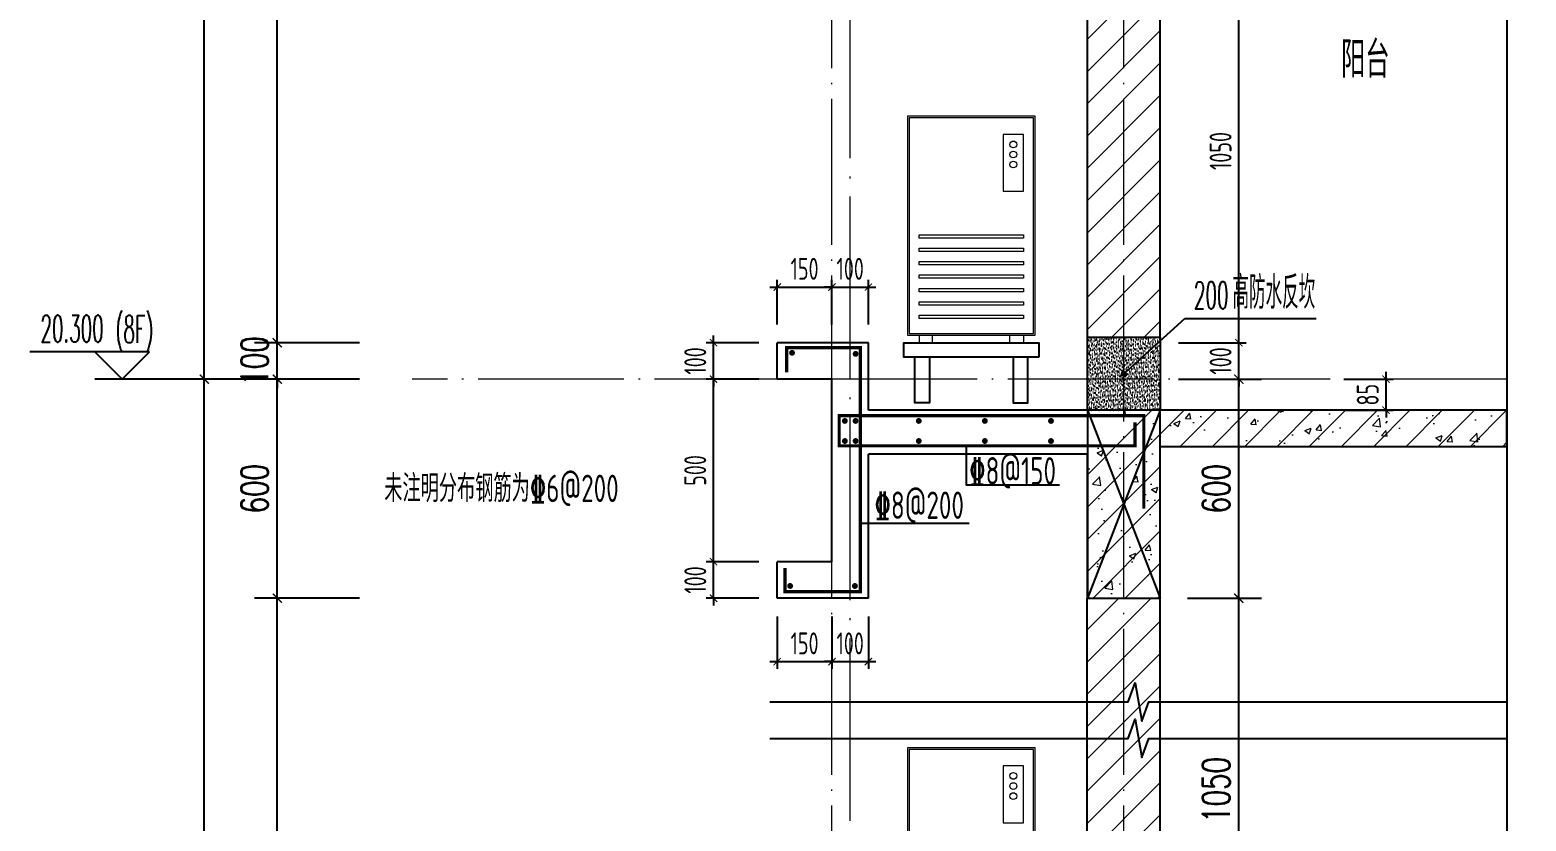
# Model space of a CAD drawing. Extents: x -1058961 to 23600, y -449123 to 2751847.
# Drawn here: x -74430 to -70329, y -22514 to -20346 of the extents above; entities that cross this region are included whole.
import ezdxf

# ---------------------------------------------------------------- set-up
doc = ezdxf.new("R2010")
doc.units = 0
doc.header["$LTSCALE"] = 1000
doc.linetypes.add('DOTE', pattern=[2.42, 2, -0.2, 0.02, -0.2])
doc.layers.get('0').update_dxf_attribs({"linetype": 'CONTINUOUS'})
doc.layers.get('DEFPOINTS').update_dxf_attribs({"linetype": 'CONTINUOUS'})
for name, color, linetype in [('DIM', 2, 'CONTINUOUS'), ('DIM_ELEV', 3, 'CONTINUOUS'), ('DIM_IDEN', 67, 'CONTINUOUS'), ('DIM_SYMB', 3, 'CONTINUOUS'), ('PUB_DIM', 3, 'CONTINUOUS'), ('PUB_TEXT', 2, 'CONTINUOUS'), ('REIN', 6, 'CONTINUOUS'), ('S-大样-砼线', 7, 'CONTINUOUS'), ('S-引出线', 40, 'CONTINUOUS'), ('TEXT', 2, 'CONTINUOUS'), ('WALL', 5, 'CONTINUOUS'), ('空调外机', 8, 'CONTINUOUS'), ('立面-看线', 251, 'CONTINUOUS')]:
    doc.layers.add(name, color=color, linetype=linetype)
for name, color, linetype, lineweight in [('DOTE', 19, 'DOTE', 9), ('PUB_HATCH', 8, 'CONTINUOUS', 9), ('平面-空调室外机', 143, 'CONTINUOUS', 9)]:
    doc.layers.add(name, color=color, linetype=linetype, lineweight=lineweight)
doc.styles.add('_TCH_DIM', font='SIMPLEX.shx', dxfattribs={"width": 0.7, "bigfont": 'GBCBIG.shx'})
doc.styles.add('_TCH_DIM_T3', font='SIMPLEX', dxfattribs={"width": 0.705882, "bigfont": 'GBCBIG'})
doc.styles.add('DIM_FONT_T3', font='SIMPLEX', dxfattribs={"width": 0.705882, "bigfont": 'GBCBIG'})
doc.styles.add('TSSD_DIMENSION', font='Tssdeng.shx', dxfattribs={"width": 0.7, "bigfont": 'tssdchn.shx'})
doc.styles.add('TSSD_REIN', font='tssdeng.shx', dxfattribs={"width": 0.7, "height": 300, "bigfont": 'tssdchn.shx'})
doc.dimstyles.new('_TCH_ARCH&&25', dxfattribs={"dimtxt": 74.375, "dimasz": 25, "dimexe": 62.5, "dimexo": 75, "dimgap": 25, "dimtad": 1, "dimdec": 0, "dimzin": 0, "dimdsep": 46, "dimtxsty": '_TCH_DIM_T3', "dimblk": 'ARCHTICK', "dimcen": 0.09, "dimclrt": 7, "dimazin": 0, "dimtfac": 1, "dimtdec": 0, "dimtix": 1, "dimtmove": 2, "dimatfit": 3, "dimldrblk": 'ARCHTICK', "dimfxl": 0, "dimtolj": 1, "dimtzin": 0, "dimarcsym": 0})
doc.dimstyles.new('TSSD_20_20', dxfattribs={"dimtxt": 60, "dimasz": 20, "dimexe": 20, "dimexo": 50, "dimgap": 20, "dimtad": 1, "dimdec": 0, "dimzin": 0, "dimdsep": 46, "dimtxsty": 'TSSD_DIMENSION', "dimblk": 'ARCHTICK', "dimblk1": 'ARCHTICK', "dimblk2": 'ARCHTICK', "dimcen": 0, "dimdle": 20, "dimclrt": 7, "dimadec": 0, "dimazin": 0, "dimtfac": 1, "dimtdec": 0, "dimtix": 1, "dimtmove": 2, "dimatfit": 3, "dimfxl": 0, "dimtolj": 1, "dimtzin": 0, "dimarcsym": 0})
pattern_1 = [(45, (-668291.086, 135539.91), (-44.194174, 44.194174), []), (50, (-668291.09, 135539.91), (179.315046, -15.688034), [18.75, -206.25]), (355, (-668291.09, 135539.91), (-34.687833, 188.048033), [15, -165]), (100.4514, (-668276.14, 135538.6), (144.627345, 172.359886), [15.93505, -175.28553]), (46.1842, (-668291.09, 135589.9), (266.81026, -41.37975), [28.125, -309.375]), (96.6356, (-668268.85, 135586.46), (233.66568, 243.52947), [23.90257, -262.92825]), (351.1842, (-668291.1, 135589.9), (233.66549, 243.52965), [22.5, -247.5]), (21, (-668266.09, 135577.41), (149.226763, -100.654723), [18.75, -206.25]), (326, (-668266.09, 135577.41), (60.828833, 181.28751), [15, -165]), (71.4514, (-668253.65, 135569.02), (210.055657, 80.632624), [15.93505, -175.28553]), (37.5, (-668291.086, 135539.91), (3.039964, 83.2234635), [0, -163, 0, -167.5, 0, -165.625]), (7.5, (-668291.09, 135539.91), (65.767384, 98.602928), [0, -95.5, 0, -159.25, 0, -63.125]), (327.5, (-668346.836, 135539.91), (133.455609, -5.638718), [0, -62.5, 0, -195, 0, -258.75]), (317.5, (-668371.84, 135539.91), (145.796542, 25.026246), [0, -81.25, 0, -129.5, 0, -183.75])]

# ---------------------------------------------------------------- blocks, each defined once
blk = doc.blocks.new('kongtiao')
for p, q in [((-338.7, 49), (-338.7, -550.8)), ((11, 49), (-338.7, 49)), ((-334.1, 44.4), (-334.1, -546.2)), ((6.4, 44.4), (-334.1, 44.4)), ((6.4, -546.2), (6.4, 44.4)), ((11, -550.8), (11, 49)), ((-76.2, -0.5), (-76.2, -156.5)), ((-21.1, -0.5), (-76.2, -0.5)), ((-21.1, -156.5), (-21.1, -0.5)), ((-76.2, -156.5), (-21.1, -156.5)), ((-338.7, -550.8), (11, -550.8)), ((-334.1, -546.2), (6.4, -546.2)), ((-306.6, -550.8), (-306.6, -571.2)), ((-306.6, -571.2), (-269.8, -571.2)), ((-269.8, -571.2), (-269.8, -550.8)), ((-57.9, -571.2), (-57.9, -550.8)), ((-21.1, -571.2), (-57.9, -571.2)), ((-21.1, -550.8), (-21.1, -571.2))]:
    blk.add_line(p, q)
for points in [[(-306.6, -275.4), (-21.1, -275.4), (-21.1, -284.6), (-306.6, -284.6)], [(-306.6, -312.1), (-21.1, -312.1), (-21.1, -321.3), (-306.6, -321.3)], [(-306.6, -348.8), (-21.1, -348.8), (-21.1, -358), (-306.6, -358)], [(-306.6, -385.6), (-21.1, -385.6), (-21.1, -394.7), (-306.6, -394.7)], [(-306.6, -422.3), (-21.1, -422.3), (-21.1, -431.5), (-306.6, -431.5)], [(-306.6, -459), (-21.1, -459), (-21.1, -468.2), (-306.6, -468.2)], [(-306.6, -495.7), (-21.1, -495.7), (-21.1, -504.9), (-306.6, -504.9)]]:
    blk.add_lwpolyline(points, close=True)
for centre in [(-48.7, -28), (-48.7, -55.6), (-48.7, -83.1)]:
    blk.add_circle(centre, 9.18)
blk = doc.blocks.new('_ArchTick')
at = {"color": 0, "linetype": 'ByBlock', "const_width": 0.15}
blk.add_lwpolyline([(-0.5, -0.5), (0.5, 0.5)], dxfattribs=at)
blk = doc.blocks.new('*D1362')
at = {"layer": 'DEFPOINTS', "color": 0}
for p in [(895181.9, -114386.1), (895397.2, -114386.1), (895181.9, -114986.1)]:
    blk.add_point(p, dxfattribs=at)
at = {"layer": 'PUB_DIM', "color": 0, "lineweight": -2}
for p, q in [((895256.9, -114386.1), (895459.7, -114386.1)), ((895397.2, -114986.1), (895397.2, -114386.1)), ((895256.9, -114986.1), (895459.7, -114986.1))]:
    blk.add_line(p, q, dxfattribs=at)
at = {"layer": 'PUB_DIM', "color": 0, "lineweight": -2, "xscale": 25, "yscale": 25, "zscale": 25}
for p, rotation in [((895397.2, -114386.1), 90), ((895397.2, -114986.1), 270)]:
    blk.add_blockref('_ArchTick', p, dxfattribs=dict(at, rotation=rotation))
at = {"layer": 'PUB_DIM', "color": 7, "insert": (895335, -114686.1), "char_height": 74.38, "attachment_point": 5, "rotation": 90, "style": '_TCH_DIM_T3'}
blk.add_mtext('\\A1;600', dxfattribs=at)
blk = doc.blocks.new('*D1363')
at = {"layer": 'DEFPOINTS', "color": 0}
for p in [(895181.9, -114986.1), (895397.2, -114986.1), (895181.9, -116036.1)]:
    blk.add_point(p, dxfattribs=at)
at = {"layer": 'PUB_DIM', "color": 0, "lineweight": -2}
for p, q in [((895256.9, -114986.1), (895459.7, -114986.1)), ((895397.2, -116036.1), (895397.2, -114986.1)), ((895256.9, -116036.1), (895459.7, -116036.1))]:
    blk.add_line(p, q, dxfattribs=at)
at = {"layer": 'PUB_DIM', "color": 0, "lineweight": -2, "xscale": 25, "yscale": 25, "zscale": 25}
for p, rotation in [((895397.2, -114986.1), 90), ((895397.2, -116036.1), 270)]:
    blk.add_blockref('_ArchTick', p, dxfattribs=dict(at, rotation=rotation))
at = {"layer": 'PUB_DIM', "color": 7, "insert": (895335, -115511.1), "char_height": 74.38, "attachment_point": 5, "rotation": 90, "style": '_TCH_DIM_T3'}
blk.add_mtext('\\A1;1050', dxfattribs=at)
blk = doc.blocks.new('*D1781')
at = {"layer": 'DEFPOINTS', "color": 0}
for p in [(-72231.9, -21050.8), (-72381.9, -21203.1), (-72231.9, -21203.1)]:
    blk.add_point(p, dxfattribs=at)
at = {"layer": 'DIM', "color": 0, "lineweight": -2}
for p, q in [((-72381.9, -21153.1), (-72381.9, -21030.8)), ((-72231.9, -21153.1), (-72231.9, -21030.8)), ((-72401.9, -21050.8), (-72211.9, -21050.8))]:
    blk.add_line(p, q, dxfattribs=at)
at = {"layer": 'DIM', "color": 0, "lineweight": -2, "xscale": 20, "yscale": 20, "zscale": 20, "rotation": 180}
blk.add_blockref('_ArchTick', (-72381.9, -21050.8), dxfattribs=at)
at = {"layer": 'DIM', "color": 0, "lineweight": -2, "xscale": 20, "yscale": 20, "zscale": 20}
blk.add_blockref('_ArchTick', (-72231.9, -21050.8), dxfattribs=at)
at = {"layer": 'DIM', "color": 7, "insert": (-72306.9, -21000.8), "char_height": 60, "attachment_point": 5, "style": 'TSSD_DIMENSION'}
blk.add_mtext('\\A1;150', dxfattribs=at)
blk = doc.blocks.new('*D1782')
at = {"layer": 'DEFPOINTS', "color": 0}
for p in [(-72131.9, -21050.8), (-72231.9, -21203.1), (-72131.9, -21203.1)]:
    blk.add_point(p, dxfattribs=at)
at = {"layer": 'DIM', "color": 0, "lineweight": -2}
for p, q in [((-72231.9, -21153.1), (-72231.9, -21030.8)), ((-72131.9, -21153.1), (-72131.9, -21030.8)), ((-72231.9, -21050.8), (-72251.9, -21050.8)), ((-72231.9, -21050.8), (-72131.9, -21050.8)), ((-72131.9, -21050.8), (-72111.9, -21050.8))]:
    blk.add_line(p, q, dxfattribs=at)
at = {"layer": 'DIM', "color": 0, "lineweight": -2, "xscale": 20, "yscale": 20, "zscale": 20}
blk.add_blockref('_ArchTick', (-72231.9, -21050.8), dxfattribs=at)
at = {"layer": 'DIM', "color": 0, "lineweight": -2, "xscale": 20, "yscale": 20, "zscale": 20, "rotation": 180}
blk.add_blockref('_ArchTick', (-72131.9, -21050.8), dxfattribs=at)
at = {"layer": 'DIM', "color": 7, "insert": (-72181.9, -21000.8), "char_height": 60, "attachment_point": 5, "style": 'TSSD_DIMENSION'}
blk.add_mtext('\\A1;100', dxfattribs=at)
blk = doc.blocks.new('*D1783')
at = {"layer": 'DEFPOINTS', "color": 0}
for p in [(-72381.9, -21903.1), (-72231.9, -21903.1), (-72231.9, -22076.8)]:
    blk.add_point(p, dxfattribs=at)
at = {"layer": 'DIM', "color": 0, "lineweight": -2}
for p, q in [((-72381.9, -21953.1), (-72381.9, -22096.8)), ((-72231.9, -21953.1), (-72231.9, -22096.8)), ((-72401.9, -22076.8), (-72211.9, -22076.8))]:
    blk.add_line(p, q, dxfattribs=at)
at = {"layer": 'DIM', "color": 0, "lineweight": -2, "xscale": 20, "yscale": 20, "zscale": 20, "rotation": 180}
blk.add_blockref('_ArchTick', (-72381.9, -22076.8), dxfattribs=at)
at = {"layer": 'DIM', "color": 0, "lineweight": -2, "xscale": 20, "yscale": 20, "zscale": 20}
blk.add_blockref('_ArchTick', (-72231.9, -22076.8), dxfattribs=at)
at = {"layer": 'DIM', "color": 7, "insert": (-72306.9, -22026.8), "char_height": 60, "attachment_point": 5, "style": 'TSSD_DIMENSION'}
blk.add_mtext('\\A1;150', dxfattribs=at)
blk = doc.blocks.new('*D1784')
at = {"layer": 'DEFPOINTS', "color": 0}
for p in [(-72231.9, -21903.1), (-72131.9, -21903.1), (-72131.9, -22076.8)]:
    blk.add_point(p, dxfattribs=at)
at = {"layer": 'DIM', "color": 0, "lineweight": -2}
for p, q in [((-72231.9, -21953.1), (-72231.9, -22096.8)), ((-72131.9, -21953.1), (-72131.9, -22096.8)), ((-72231.9, -22076.8), (-72251.9, -22076.8)), ((-72231.9, -22076.8), (-72131.9, -22076.8)), ((-72131.9, -22076.8), (-72111.9, -22076.8))]:
    blk.add_line(p, q, dxfattribs=at)
at = {"layer": 'DIM', "color": 0, "lineweight": -2, "xscale": 20, "yscale": 20, "zscale": 20}
blk.add_blockref('_ArchTick', (-72231.9, -22076.8), dxfattribs=at)
at = {"layer": 'DIM', "color": 0, "lineweight": -2, "xscale": 20, "yscale": 20, "zscale": 20, "rotation": 180}
blk.add_blockref('_ArchTick', (-72131.9, -22076.8), dxfattribs=at)
at = {"layer": 'DIM', "color": 7, "insert": (-72181.9, -22026.8), "char_height": 60, "attachment_point": 5, "style": 'TSSD_DIMENSION'}
blk.add_mtext('\\A1;100', dxfattribs=at)
blk = doc.blocks.new('*D1785')
at = {"layer": 'DEFPOINTS', "color": 0}
for p in [(-72556.5, -21203.1), (-72381.9, -21203.1), (-72381.9, -21303.1)]:
    blk.add_point(p, dxfattribs=at)
at = {"layer": 'DIM', "color": 0, "lineweight": -2}
for p, q in [((-72556.5, -21203.1), (-72556.5, -21183.1)), ((-72431.9, -21203.1), (-72576.5, -21203.1)), ((-72556.5, -21303.1), (-72556.5, -21203.1)), ((-72431.9, -21303.1), (-72576.5, -21303.1)), ((-72556.5, -21303.1), (-72556.5, -21323.1))]:
    blk.add_line(p, q, dxfattribs=at)
at = {"layer": 'DIM', "color": 0, "lineweight": -2, "xscale": 20, "yscale": 20, "zscale": 20}
for p, rotation in [((-72556.5, -21203.1), 270), ((-72556.5, -21303.1), 90)]:
    blk.add_blockref('_ArchTick', p, dxfattribs=dict(at, rotation=rotation))
at = {"layer": 'DIM', "color": 7, "insert": (-72606.5, -21253.1), "char_height": 60, "attachment_point": 5, "rotation": 90, "style": 'TSSD_DIMENSION'}
blk.add_mtext('\\A1;100', dxfattribs=at)
blk = doc.blocks.new('*D1786')
at = {"layer": 'DEFPOINTS', "color": 0}
for p in [(-72556.5, -21303.1), (-72381.9, -21303.1), (-72381.9, -21803.1)]:
    blk.add_point(p, dxfattribs=at)
at = {"layer": 'DIM', "color": 0, "lineweight": -2}
for p, q in [((-72431.9, -21303.1), (-72576.5, -21303.1)), ((-72556.5, -21823.1), (-72556.5, -21283.1)), ((-72431.9, -21803.1), (-72576.5, -21803.1))]:
    blk.add_line(p, q, dxfattribs=at)
at = {"layer": 'DIM', "color": 0, "lineweight": -2, "xscale": 20, "yscale": 20, "zscale": 20}
for p, rotation in [((-72556.5, -21303.1), 90), ((-72556.5, -21803.1), 270)]:
    blk.add_blockref('_ArchTick', p, dxfattribs=dict(at, rotation=rotation))
at = {"layer": 'DIM', "color": 7, "insert": (-72606.5, -21553.1), "char_height": 60, "attachment_point": 5, "rotation": 90, "style": 'TSSD_DIMENSION'}
blk.add_mtext('\\A1;500', dxfattribs=at)
blk = doc.blocks.new('*D1787')
at = {"layer": 'DEFPOINTS', "color": 0}
for p in [(-72556.5, -21803.1), (-72381.9, -21803.1), (-72381.9, -21903.1)]:
    blk.add_point(p, dxfattribs=at)
at = {"layer": 'DIM', "color": 0, "lineweight": -2}
for p, q in [((-72431.9, -21803.1), (-72576.5, -21803.1)), ((-72556.5, -21803.1), (-72556.5, -21783.1)), ((-72556.5, -21903.1), (-72556.5, -21803.1)), ((-72431.9, -21903.1), (-72576.5, -21903.1)), ((-72556.5, -21903.1), (-72556.5, -21923.1))]:
    blk.add_line(p, q, dxfattribs=at)
at = {"layer": 'DIM', "color": 0, "lineweight": -2, "xscale": 20, "yscale": 20, "zscale": 20}
for p, rotation in [((-72556.5, -21803.1), 270), ((-72556.5, -21903.1), 90)]:
    blk.add_blockref('_ArchTick', p, dxfattribs=dict(at, rotation=rotation))
at = {"layer": 'DIM', "color": 7, "insert": (-72606.5, -21853.1), "char_height": 60, "attachment_point": 5, "rotation": 90, "style": 'TSSD_DIMENSION'}
blk.add_mtext('\\A1;100', dxfattribs=at)
blk = doc.blocks.new('*D1788')
at = {"layer": 'DEFPOINTS', "color": 0}
for p in [(-70879.2, -21303.1), (-70713.3, -21303.1), (-70879.2, -21388.1)]:
    blk.add_point(p, dxfattribs=at)
at = {"layer": 'DIM', "color": 0, "lineweight": -2}
for p, q in [((-70829.2, -21303.1), (-70693.3, -21303.1)), ((-70713.3, -21303.1), (-70713.3, -21283.1)), ((-70713.3, -21388.1), (-70713.3, -21303.1)), ((-70829.2, -21388.1), (-70693.3, -21388.1)), ((-70713.3, -21388.1), (-70713.3, -21408.1))]:
    blk.add_line(p, q, dxfattribs=at)
at = {"layer": 'DIM', "color": 0, "lineweight": -2, "xscale": 20, "yscale": 20, "zscale": 20}
for p, rotation in [((-70713.3, -21303.1), 270), ((-70713.3, -21388.1), 90)]:
    blk.add_blockref('_ArchTick', p, dxfattribs=dict(at, rotation=rotation))
at = {"layer": 'DIM', "color": 7, "insert": (-70763.3, -21345.6), "char_height": 60, "attachment_point": 5, "rotation": 90, "style": 'TSSD_DIMENSION'}
blk.add_mtext('\\A1;85', dxfattribs=at)
blk = doc.blocks.new('*D1795')
at = {"layer": 'DEFPOINTS', "color": 0}
for p in [(-71331.9, -20153.1), (-71116.7, -20153.1), (-71331.9, -21203.1)]:
    blk.add_point(p, dxfattribs=at)
at = {"layer": 'DIM', "color": 0, "lineweight": -2}
for p, q in [((-71116.7, -21223.1), (-71116.7, -20133.1)), ((-71281.9, -20153.1), (-71096.7, -20153.1)), ((-71281.9, -21203.1), (-71096.7, -21203.1))]:
    blk.add_line(p, q, dxfattribs=at)
at = {"layer": 'DIM', "color": 0, "lineweight": -2, "xscale": 20, "yscale": 20, "zscale": 20}
for p, rotation in [((-71116.7, -20153.1), 90), ((-71116.7, -21203.1), 270)]:
    blk.add_blockref('_ArchTick', p, dxfattribs=dict(at, rotation=rotation))
at = {"layer": 'DIM', "color": 7, "insert": (-71166.7, -20678.1), "char_height": 60, "attachment_point": 5, "rotation": 90, "style": 'TSSD_DIMENSION'}
blk.add_mtext('\\A1;1050', dxfattribs=at)
blk = doc.blocks.new('*D1796')
at = {"layer": 'DEFPOINTS', "color": 0}
for p in [(-71331.9, -21203.1), (-71116.7, -21203.1), (-71331.9, -21303.1)]:
    blk.add_point(p, dxfattribs=at)
at = {"layer": 'DIM', "color": 0, "lineweight": -2}
for p, q in [((-71116.7, -21203.1), (-71116.7, -21183.1)), ((-71281.9, -21203.1), (-71096.7, -21203.1)), ((-71116.7, -21303.1), (-71116.7, -21203.1)), ((-71281.9, -21303.1), (-71096.7, -21303.1)), ((-71116.7, -21303.1), (-71116.7, -21323.1))]:
    blk.add_line(p, q, dxfattribs=at)
at = {"layer": 'DIM', "color": 0, "lineweight": -2, "xscale": 20, "yscale": 20, "zscale": 20}
for p, rotation in [((-71116.7, -21203.1), 270), ((-71116.7, -21303.1), 90)]:
    blk.add_blockref('_ArchTick', p, dxfattribs=dict(at, rotation=rotation))
at = {"layer": 'DIM', "color": 7, "insert": (-71166.7, -21253.1), "char_height": 60, "attachment_point": 5, "rotation": 90, "style": 'TSSD_DIMENSION'}
blk.add_mtext('\\A1;100', dxfattribs=at)
blk = doc.blocks.new('*D1830')
at = {"layer": 'DEFPOINTS', "color": 0}
for p in [(-73752.1, -21903.1), (-73452.1, -21903.1), (-73452.1, -24103.1)]:
    blk.add_point(p, dxfattribs=at)
at = {"layer": 'PUB_DIM', "color": 0, "lineweight": -2}
for p, q in [((-73527.1, -21903.1), (-73814.6, -21903.1)), ((-73752.1, -24103.1), (-73752.1, -21903.1)), ((-73527.1, -24103.1), (-73814.6, -24103.1))]:
    blk.add_line(p, q, dxfattribs=at)
at = {"layer": 'PUB_DIM', "color": 0, "lineweight": -2, "xscale": 25, "yscale": 25, "zscale": 25}
for p, rotation in [((-73752.1, -21903.1), 90), ((-73752.1, -24103.1), 270)]:
    blk.add_blockref('_ArchTick', p, dxfattribs=dict(at, rotation=rotation))
at = {"layer": 'PUB_DIM', "color": 7, "insert": (-73814.3, -23003.1), "char_height": 74.38, "attachment_point": 5, "rotation": 90, "style": '_TCH_DIM_T3'}
blk.add_mtext('\\A1;2200', dxfattribs=at)
blk = doc.blocks.new('*D1831')
at = {"layer": 'DEFPOINTS', "color": 0}
for p in [(-73752.1, -21303.1), (-73452.1, -21303.1), (-73452.1, -21903.1)]:
    blk.add_point(p, dxfattribs=at)
at = {"layer": 'PUB_DIM', "color": 0, "lineweight": -2}
for p, q in [((-73527.1, -21303.1), (-73814.6, -21303.1)), ((-73752.1, -21903.1), (-73752.1, -21303.1)), ((-73527.1, -21903.1), (-73814.6, -21903.1))]:
    blk.add_line(p, q, dxfattribs=at)
at = {"layer": 'PUB_DIM', "color": 0, "lineweight": -2, "xscale": 25, "yscale": 25, "zscale": 25}
for p, rotation in [((-73752.1, -21303.1), 90), ((-73752.1, -21903.1), 270)]:
    blk.add_blockref('_ArchTick', p, dxfattribs=dict(at, rotation=rotation))
at = {"layer": 'PUB_DIM', "color": 7, "insert": (-73814.3, -21603.1), "char_height": 74.38, "attachment_point": 5, "rotation": 90, "style": '_TCH_DIM_T3'}
blk.add_mtext('\\A1;600', dxfattribs=at)
blk = doc.blocks.new('*D1832')
at = {"layer": 'DEFPOINTS', "color": 0}
for p in [(-73752.1, -21203.1), (-73452.1, -21203.1), (-73452.1, -21303.1)]:
    blk.add_point(p, dxfattribs=at)
at = {"layer": 'PUB_DIM', "color": 0, "lineweight": -2}
for p, q in [((-73752.1, -21203.1), (-73752.1, -21178.1)), ((-73527.1, -21203.1), (-73814.6, -21203.1)), ((-73752.1, -21303.1), (-73752.1, -21203.1)), ((-73527.1, -21303.1), (-73814.6, -21303.1)), ((-73752.1, -21303.1), (-73752.1, -21328.1))]:
    blk.add_line(p, q, dxfattribs=at)
at = {"layer": 'PUB_DIM', "color": 0, "lineweight": -2, "xscale": 25, "yscale": 25, "zscale": 25}
for p, rotation in [((-73752.1, -21203.1), 270), ((-73752.1, -21303.1), 90)]:
    blk.add_blockref('_ArchTick', p, dxfattribs=dict(at, rotation=rotation))
at = {"layer": 'PUB_DIM', "color": 7, "insert": (-73814.3, -21253.1), "char_height": 74.38, "attachment_point": 5, "rotation": 90, "style": '_TCH_DIM_T3'}
blk.add_mtext('\\A1;100', dxfattribs=at)
blk = doc.blocks.new('*D1833')
at = {"layer": 'DEFPOINTS', "color": 0}
for p in [(-73752.1, -19003.1), (-73452.1, -19003.1), (-73452.1, -21203.1)]:
    blk.add_point(p, dxfattribs=at)
at = {"layer": 'PUB_DIM', "color": 0, "lineweight": -2}
for p, q in [((-73527.1, -19003.1), (-73814.6, -19003.1)), ((-73752.1, -21203.1), (-73752.1, -19003.1)), ((-73527.1, -21203.1), (-73814.6, -21203.1))]:
    blk.add_line(p, q, dxfattribs=at)
at = {"layer": 'PUB_DIM', "color": 0, "lineweight": -2, "xscale": 25, "yscale": 25, "zscale": 25}
for p, rotation in [((-73752.1, -19003.1), 90), ((-73752.1, -21203.1), 270)]:
    blk.add_blockref('_ArchTick', p, dxfattribs=dict(at, rotation=rotation))
at = {"layer": 'PUB_DIM', "color": 7, "insert": (-73814.3, -20103.1), "char_height": 74.38, "attachment_point": 5, "rotation": 90, "style": '_TCH_DIM_T3'}
blk.add_mtext('\\A1;2200', dxfattribs=at)
blk = doc.blocks.new('*D1843')
at = {"layer": 'DEFPOINTS', "color": 0}
for p in [(-73952.1, -21303.1), (-73452.1, -21303.1), (-73452.1, -24203.1)]:
    blk.add_point(p, dxfattribs=at)
at = {"layer": 'PUB_DIM', "color": 0, "lineweight": -2}
for p, q in [((-73527.1, -21303.1), (-74014.6, -21303.1)), ((-73952.1, -24203.1), (-73952.1, -21303.1)), ((-73527.1, -24203.1), (-74014.6, -24203.1))]:
    blk.add_line(p, q, dxfattribs=at)
at = {"layer": 'PUB_DIM', "color": 0, "lineweight": -2, "xscale": 25, "yscale": 25, "zscale": 25}
for p, rotation in [((-73952.1, -21303.1), 90), ((-73952.1, -24203.1), 270)]:
    blk.add_blockref('_ArchTick', p, dxfattribs=dict(at, rotation=rotation))
at = {"layer": 'PUB_DIM', "color": 7, "insert": (-74014.3, -22753.1), "char_height": 74.38, "attachment_point": 5, "rotation": 90, "style": '_TCH_DIM_T3'}
blk.add_mtext('\\A1;2900', dxfattribs=at)
blk = doc.blocks.new('*D1609')
at = {"layer": 'DEFPOINTS', "color": 0}
for p in [(-73952.1, -18403.1), (-73452.1, -18403.1), (-73452.1, -21303.1)]:
    blk.add_point(p, dxfattribs=at)
at = {"layer": 'PUB_DIM', "color": 0, "lineweight": -2}
for p, q in [((-73527.1, -18403.1), (-74014.6, -18403.1)), ((-73952.1, -21303.1), (-73952.1, -18403.1)), ((-73527.1, -21303.1), (-74014.6, -21303.1))]:
    blk.add_line(p, q, dxfattribs=at)
at = {"layer": 'PUB_DIM', "color": 0, "lineweight": -2, "xscale": 25, "yscale": 25, "zscale": 25}
for p, rotation in [((-73952.1, -18403.1), 90), ((-73952.1, -21303.1), 270)]:
    blk.add_blockref('_ArchTick', p, dxfattribs=dict(at, rotation=rotation))
at = {"layer": 'PUB_DIM', "color": 7, "insert": (-74014.3, -19853.1), "char_height": 74.38, "attachment_point": 5, "rotation": 90, "style": '_TCH_DIM_T3'}
blk.add_mtext('\\A1;2900', dxfattribs=at)
blk = doc.blocks.new('20210809.02275603')
at = {"layer": 'REIN', "const_width": 9}
for points in [[(88254.7, 67181.9), (88254.7, 67248.8), (88457.1, 67248.8), (88457.1, 66580.9), (88250.3, 66580.9), (88250.3, 66645.6)], [(89233.9, 66808.4), (89233.9, 67063.1), (88398.8, 67063.1), (88398.8, 66980.3), (89209.6, 66980.3), (89209.6, 67044.5)]]:
    blk.add_lwpolyline(points, dxfattribs=at)
at = {"layer": 'REIN', "const_width": 8}
for points in [[(88265.7, 67235, 1), (88273.7, 67235, 1)], [(88439.8, 67232.2, 1), (88447.8, 67232.2, 1)], [(88410.4, 67048.5, 1), (88418.4, 67048.5, 1)], [(88439.8, 67048.5, 1), (88447.8, 67048.5, 1)], [(88613, 67048.5, 1), (88621, 67048.5, 1)], [(88794.1, 67048.5, 1), (88802.1, 67048.5, 1)], [(88975.4, 67048.5, 1), (88983.4, 67048.5, 1)], [(88410.4, 66993.5, 1), (88418.4, 66993.5, 1)], [(88439.8, 66993.5, 1), (88447.8, 66993.5, 1)], [(88613, 66993.5, 1), (88621, 66993.5, 1)], [(88794.1, 66993.5, 1), (88802.1, 66993.5, 1)], [(88975.4, 66993.5, 1), (88983.4, 66993.5, 1)], [(88260.3, 66596.4, 1), (88268.3, 66596.4, 1)], [(88438, 66596.4, 1), (88446, 66596.4, 1)]]:
    blk.add_lwpolyline(points, format="xyb", close=True, dxfattribs=at)
at = {"layer": 'S-引出线'}
blk.add_line((88457.1, 66768.4), (88755, 66768.4), dxfattribs=at)
blk.add_lwpolyline([(88746.9, 66980.3), (88746.9, 66873.3), (89002.9, 66873.3)], dxfattribs=at)
at = {"layer": 'TEXT', "style": 'TSSD_REIN', "width": 0.7}
for s, p in [('%%1328@150', (88755.1, 66874.3)), ('未注明分布钢筋为%%1326@200', (87152, 66826.2)), ('\x848@200', (88495.7, 66780.1))]:
    blk.add_text(s, height=75, rotation=0, dxfattribs=at).set_placement(p)
blk = doc.blocks.new('VBCVBCBCBF')
at = {"layer": 'PUB_HATCH'}
h = blk.add_hatch(dxfattribs=at)
h.set_pattern_fill('普通砖', color=256, scale=25, style=0)
h.set_pattern_definition([(45, (0, 44.88), (-44.1941915, 44.1941915), [])])
h.paths.add_polyline_path([(894981.9, -115836.1), (895181.9, -115836.1), (895181.9, -114986.1), (894981.9, -114986.1)])
at = {"layer": 'WALL'}
for p, q in [((894981.9, -115836.1), (894981.9, -114986.1)), ((894981.9, -114986.1), (895181.9, -114986.1)), ((895181.9, -115836.1), (895181.9, -114986.1))]:
    blk.add_line(p, q, dxfattribs=at)
at = {"layer": '平面-空调室外机'}
blk.add_blockref('kongtiao', (894827.8, -115444.9), dxfattribs=at)
at = {"layer": 'PUB_DIM'}
for p1, p2, picture, middle in [((895181.9, -114986.1), (895181.9, -114386.1), '*D1362', (895335, -114686.1)), ((895181.9, -116036.1), (895181.9, -114986.1), '*D1363', (895335, -115511.1))]:
    dim = blk.add_aligned_dim(p1=p1, p2=p2, distance=-215.2, dimstyle='_TCH_ARCH&&25', dxfattribs=at)
    dim.commit()
    dim.dimension.update_dxf_attribs({"geometry": picture, "text_midpoint": middle})

msp = doc.modelspace()

# ---------------------------------------------------------------- hatches: boundary and pattern name
at = {"layer": 'PUB_HATCH'}
h = msp.add_hatch(dxfattribs=at)
h.set_pattern_fill('普通砖', color=256, scale=25, style=0)
h.set_pattern_definition([(45, (-668291.086, 135584.79), (-44.1941915, 44.1941915), [])])
h.paths.add_polyline_path([(-71331.89, -21188.12), (-71331.89, -20153.12), (-71531.89, -20153.12), (-71531.89, -21188.12)])
h = msp.add_hatch(dxfattribs=at)
h.set_pattern_fill('钢筋混凝土', color=256, scale=25, style=0)
h.set_pattern_definition(pattern_1)
h.paths.add_polyline_path([(-70381.89, -21388.12), (-71431.89, -21388.12), (-71431.89, -21454.79), (-71331.89, -21488.12), (-70381.89, -21488.12)])
h = msp.add_hatch(dxfattribs=at)
h.set_pattern_fill('钢筋混凝土', color=256, scale=25, style=0)
h.set_pattern_definition(pattern_1)
h.paths.add_polyline_path([(-71331.89, -21903.12), (-71331.89, -21488.12), (-71431.89, -21454.79), (-71531.89, -21488.12), (-71531.89, -21903.12)])
at = {"layer": '立面-看线'}
h = msp.add_hatch(dxfattribs=at)
h.set_pattern_fill('碎沙', color=256, scale=4)
h.set_pattern_definition([(37.5, (-872585.129, -406750.074), (-0.32000626, 9.78826475), [0, -7.7216, 0, -8.636, 0, -8.255]), (7.5, (-872585.129, -406750.074), (8.99046566, 14.33650201), [0, -4.1656, 0, -6.9596, 0, -2.667]), (327.5, (-872591.3775, -406750.074), (15.819847405, 0.02874369), [0, -2.54, 0, -9.144, 0, -11.938]), (317.5, (-872591.377, -406750.074), (15.27112905, 4.45858647), [0, -1.27, 0, -5.9944, 0, -6.858])])
h.paths.add_polyline_path([(-71531.89, -21388.12), (-71331.89, -21388.12), (-71331.89, -21188.12), (-71531.89, -21188.12)])

# ---------------------------------------------------------------- linework, layer by layer
at = {"layer": 'DIM_ELEV'}
for p, q in [((-74102.08, -21228.12), (-74430.08, -21228.12)), ((-74177.08, -21303.12), (-74252.08, -21228.12)), ((-74177.08, -21303.12), (-74102.08, -21228.12)), ((-73752.08, -21303.12), (-74252.08, -21303.12))]:
    msp.add_line(p, q, dxfattribs=at)
at = {"layer": 'DIM_IDEN'}
for p, q in [((-71431.89, -21288.12), (-71265.08, -21136.6)), ((-71265.08, -21136.6), (-70904.9, -21136.6))]:
    msp.add_line(p, q, dxfattribs=at)
at = {"layer": 'DIM_IDEN', "const_width": 8.33}
msp.add_lwpolyline([(-71434.97, -21290.92, 1), (-71428.8, -21285.32, 1)], format="xyb", close=True, dxfattribs=at)
at = {"layer": 'DIM_SYMB'}
msp.add_lwpolyline([(-70381.89, -14983.12), (-70381.89, -24615), (-70329.39, -24634.11), (-70434.39, -24652.62), (-70381.89, -24671.25), (-70381.89, -34303.12)], dxfattribs=at)
at = {"layer": 'DIM_SYMB', "color": 5}
for points in [[(-72401.89, -22186.98), (-71420.01, -22186.98), (-71400.91, -22134.48), (-71382.39, -22239.48), (-71363.76, -22186.98), (-70381.89, -22186.98)], [(-72401.89, -22286.98), (-71420.01, -22286.98), (-71400.91, -22234.48), (-71382.39, -22339.48), (-71363.76, -22286.98), (-70381.89, -22286.98)]]:
    msp.add_lwpolyline(points, dxfattribs=at)
at = {"layer": 'DOTE', "color": 1, "linetype": 'DOTE', "ltscale": 0.2}
for p, q in [((-72231.89, -34003.12), (-72231.89, -14403.12)), ((-71431.89, -34003.12), (-71431.89, -14403.12)), ((-70381.89, -21303.12), (-73382.08, -21303.12))]:
    msp.add_line(p, q, dxfattribs=at)
at = {"layer": 'DOTE', "ltscale": 0.25}
msp.add_line((-72181.89, -33403.12), (-72181.89, -17589.4), dxfattribs=at)
at = {"layer": 'S-大样-砼线'}
for p, q in [((-71531.89, -21388.12), (-71331.89, -21903.12)), ((-71331.89, -21388.12), (-71531.89, -21903.12))]:
    msp.add_line(p, q, dxfattribs=at)
msp.add_lwpolyline([(-71331.89, -21388.12), (-71531.89, -21388.12), (-71531.89, -21903.12), (-71331.89, -21903.12)], close=True, dxfattribs=at)
at = {"layer": 'WALL'}
for p, q in [((-71531.89, -21188.12), (-71531.89, -20153.12)), ((-71331.89, -21188.12), (-71331.89, -20153.12)), ((-71531.89, -21188.12), (-71331.89, -21188.12)), ((-72131.89, -21203.11), (-72381.89, -21203.11)), ((-72381.89, -21303.11), (-72381.89, -21203.11)), ((-72131.89, -21388.12), (-72131.89, -21203.11)), ((-72231.89, -21303.11), (-72381.89, -21303.11)), ((-72231.89, -21388.12), (-72231.89, -21303.11)), ((-72231.89, -21803.14), (-72231.89, -21388.12)), ((-71431.89, -21388.12), (-72131.89, -21388.12)), ((-70381.89, -21388.12), (-71431.89, -21388.12)), ((-70381.89, -21488.12), (-70381.89, -21388.12)), ((-72131.89, -21903.14), (-72131.89, -21508.12)), ((-71531.89, -21508.12), (-72131.89, -21508.12)), ((-71531.89, -21903.12), (-71531.89, -21508.12)), ((-70381.89, -21488.12), (-71331.89, -21488.12)), ((-71331.89, -21903.12), (-71331.89, -21488.12)), ((-72231.89, -21803.14), (-72381.89, -21803.14)), ((-72381.89, -21903.14), (-72381.89, -21803.14)), ((-72131.89, -21903.14), (-72381.89, -21903.14)), ((-71531.89, -21903.12), (-71331.89, -21903.12))]:
    msp.add_line(p, q, dxfattribs=at)
msp.add_lwpolyline([(-71531.89, -21188.12), (-71331.89, -21188.12), (-71331.89, -21388.12), (-71531.89, -21388.12)], close=True, dxfattribs=at)
at = {"layer": '空调外机', "linetype": 'Continuous'}
msp.add_lwpolyline([(-71664.88, -21243.13), (-72034.88, -21243.13), (-72034.88, -21203.13), (-71664.88, -21203.13)], close=True, dxfattribs=at)
for points in [[(-71964.88, -21243.13), (-71964.88, -21368.12), (-72004.88, -21368.12), (-72004.88, -21243.13)], [(-71734.88, -21243.13), (-71734.88, -21368.12), (-71694.88, -21368.12), (-71694.88, -21243.13)]]:
    msp.add_lwpolyline(points, dxfattribs=at)

# ---------------------------------------------------------------- block references
msp.add_blockref('VBCVBCBCBF', (-966513.84, 93082.96))
at = {"layer": 'REIN'}
msp.add_blockref('20210809.02275603', (-160610.89, -88465.94), dxfattribs=at)
at = {"layer": '平面-空调室外机'}
msp.add_blockref('kongtiao', (-71686.04, -20631.97), dxfattribs=at)

# ---------------------------------------------------------------- texts
at = {"layer": 'PUB_TEXT'}
for s, height, style, width, p in [('阳台', 100, 'TSSD_REIN', 0.7, (-70836.56, -20477.5)), ('200', 74.375, 'DIM_FONT_T3', 0.49827, (-71240.07, -21110.35)), ('高防水反坎', 89.362, 'DIM_FONT_T3', 0.705882, (-71134.19, -21110.35)), ('(8F)', 74.375, '_TCH_DIM', 0.494118, (-74195.78, -21203.1)), ('20.300', 74.375, '_TCH_DIM', 0.494118, (-74401.18, -21201.87))]:
    msp.add_text(s, height=height, dxfattribs=dict(at, style=style, width=width)).set_placement(p)

# ---------------------------------------------------------------- dimensions: what is measured, and where the dimension line sits
at = {"layer": 'DIM'}
for p1, p2, distance, picture, middle in [((-71331.89, -21203.12), (-71331.89, -20153.12), -215.2, '*D1795', (-71166.68, -20678.12)), ((-72381.89, -21203.11), (-72231.89, -21203.11), 152.32, '*D1781', (-72306.89, -21000.79)), ((-72231.89, -21203.11), (-72131.89, -21203.11), 152.32, '*D1782', (-72181.89, -21000.79)), ((-72381.89, -21303.14), (-72381.89, -21203.14), 174.61, '*D1785', (-72606.5, -21253.14)), ((-71331.89, -21303.12), (-71331.89, -21203.12), -215.2, '*D1796', (-71166.68, -21253.12)), ((-72381.89, -21803.14), (-72381.89, -21303.14), 174.61, '*D1786', (-72606.5, -21553.14)), ((-70879.22, -21388.12), (-70879.22, -21303.12), -165.96, '*D1788', (-70763.26, -21345.62)), ((-72381.89, -21903.14), (-72381.89, -21803.14), 174.61, '*D1787', (-72606.5, -21853.14)), ((-72381.89, -21903.14), (-72231.89, -21903.14), -173.71, '*D1783', (-72306.89, -22026.85)), ((-72231.89, -21903.14), (-72131.89, -21903.14), -173.71, '*D1784', (-72181.89, -22026.85))]:
    dim = msp.add_aligned_dim(p1=p1, p2=p2, distance=distance, dimstyle='TSSD_20_20', dxfattribs=at)
    dim.commit()
    dim.dimension.update_dxf_attribs({"geometry": picture, "text_midpoint": middle})
at = {"layer": 'PUB_DIM'}
for p1, p2, distance, picture, middle in [((-73452.08, -21303.12), (-73452.08, -18403.12), 500, '*D1609', (-74014.27, -19853.12)), ((-73452.08, -21203.12), (-73452.08, -19003.13), 300, '*D1833', (-73814.27, -20103.13)), ((-73452.08, -21303.12), (-73452.08, -21203.12), 300, '*D1832', (-73814.27, -21253.12)), ((-73452.08, -24203.12), (-73452.08, -21303.12), 500, '*D1843', (-74014.27, -22753.12)), ((-73452.08, -21903.12), (-73452.08, -21303.12), 300, '*D1831', (-73814.27, -21603.12)), ((-73452.08, -24103.12), (-73452.08, -21903.12), 300, '*D1830', (-73814.27, -23003.12))]:
    dim = msp.add_aligned_dim(p1=p1, p2=p2, distance=distance, dimstyle='_TCH_ARCH&&25', dxfattribs=at)
    dim.commit()
    dim.dimension.update_dxf_attribs({"geometry": picture, "text_midpoint": middle})

doc.saveas('drawing.dxf')
